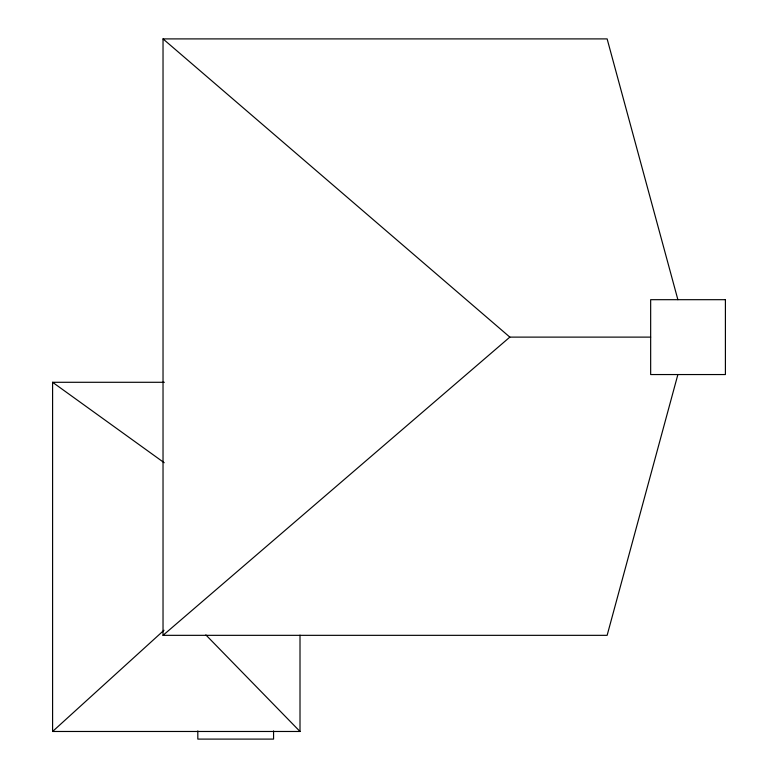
<?xml version="1.0" encoding="UTF-8"?>
<svg xmlns="http://www.w3.org/2000/svg" width="778" height="778" viewBox="0 0 778 778"><rect width="100%" height="100%" fill="white"/><g stroke="black" fill="none" stroke-linecap="round" stroke-linejoin="round"><path stroke-width="1.17" d="M677.881 374.549L607.132 635.334L163.03 635.334L163.03 38.9L607.132 38.9L677.881 299.686M164.362 382.29L52.593 382.29L52.593 731.476L164.012 630.229M163.03 635.334L509.843 337.117L650.661 337.117M52.593 731.476L300.007 731.476L300.007 635.149M52.593 382.29L164.197 462.725M163.03 38.9L509.843 337.117M205.839 634.897L300.007 731.476M273.564 730.931L273.564 739.1L197.816 739.1L197.816 730.931M725.407 299.686L650.661 299.686L650.661 374.549L725.407 374.549L725.407 299.686"/></g></svg>
